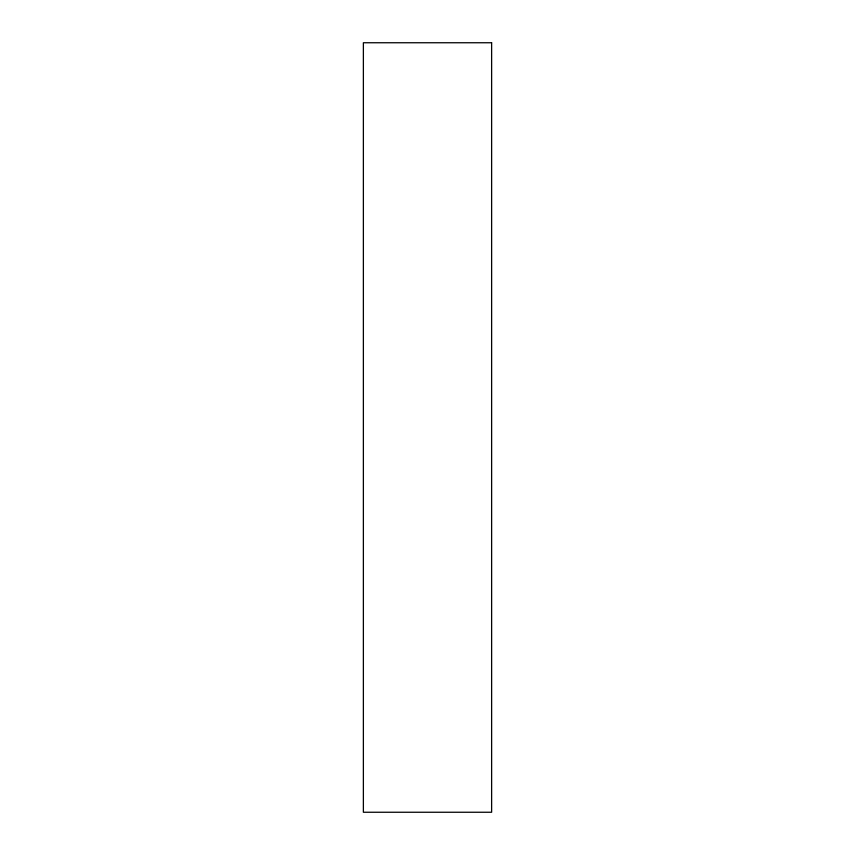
<?xml version="1.0" encoding="UTF-8"?>
<svg xmlns="http://www.w3.org/2000/svg" width="855" height="855" viewBox="0 0 855 855"><rect width="100%" height="100%" fill="white"/><g stroke="black" fill="none" stroke-linecap="round" stroke-linejoin="round"><path stroke-width="1.28" d="M491.625 42.75L363.375 42.75L363.375 812.25L491.625 812.25L491.625 42.75"/></g></svg>
